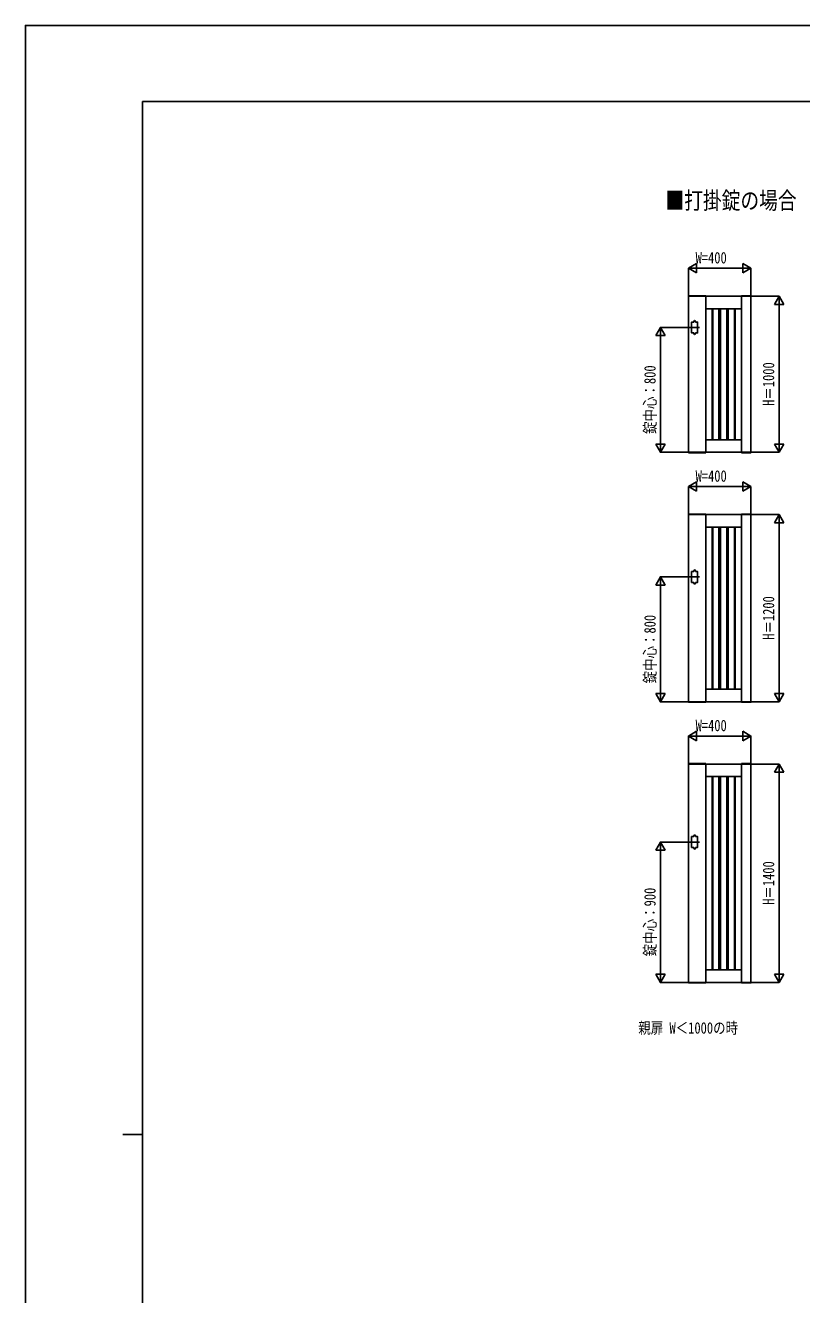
# Model space of a CAD drawing. Units: millimetres, scale not verified. Extents: x -10512 to 10512, y -7425 to 7425.
# Drawn here: x -10512 to -5538, y -715 to 7425 of the extents above; entities that cross this region are included whole.
import ezdxf
from ezdxf.enums import TextEntityAlignment as Align

# ---------------------------------------------------------------- set-up
doc = ezdxf.new("R2010")
doc.units = ezdxf.units.MM
doc.header["$LTSCALE"] = 30
for name, color, linetype in [('0-1_USER1', 3, 'Continuous'), ('0-2_YKK_A1', 4, 'Continuous'), ('0-3_YKK_D', 6, 'Continuous'), ('0-4_YKK_ZWAK', 7, 'Continuous')]:
    doc.layers.add(name, color=color, linetype=linetype)
doc.styles.add('ＭＳ ゴシック', font='')
doc.styles.get('ＭＳ ゴシック').set_extended_font_data('MS Gothic')

msp = doc.modelspace()

# ---------------------------------------------------------------- linework, layer by layer
at = {"layer": '0-2_YKK_A1'}
for p, q in [((-6262.82, 5690.05), (-6262.95, 5687.5)), ((-6262.95, 5687.5), (-6151.95, 5687.5)), ((-6262.45, 5687.5), (-6262.45, 4687.5)), ((-5862.45, 5687.5), (-6262.45, 5687.5)), ((-6261.82, 5691), (-6153.08, 5691)), ((-6152.45, 5687.5), (-6152.45, 4687.5)), ((-6152.08, 5690.05), (-6151.95, 5687.5)), ((-5922.82, 5690.05), (-5922.95, 5687.5)), ((-5861.95, 5687.5), (-5922.95, 5687.5)), ((-5922.45, 5687.5), (-5922.45, 4687.5)), ((-5863.08, 5691), (-5921.82, 5691)), ((-5862.45, 5687.5), (-5862.45, 4687.5)), ((-5862.08, 5690.05), (-5861.95, 5687.5)), ((-5922.45, 5607.5), (-6152.45, 5607.5)), ((-6152.45, 5598.4), (-6151.65, 5598.4)), ((-6151.65, 4767.5), (-6151.65, 5607.5)), ((-6111.65, 4767.5), (-6111.65, 5607.5)), ((-6111.65, 5598.4), (-6107.45, 5598.4)), ((-6107.45, 4767.5), (-6107.45, 5607.5)), ((-6067.45, 4767.5), (-6067.45, 5607.5)), ((-6067.45, 5598.4), (-6057.45, 5598.4)), ((-6057.45, 4767.5), (-6057.45, 5607.5)), ((-6017.45, 4767.5), (-6017.45, 5607.5)), ((-6017.45, 5598.4), (-6007.45, 5598.4)), ((-6007.45, 4767.5), (-6007.45, 5607.5)), ((-5967.45, 4767.5), (-5967.45, 5607.5)), ((-5967.45, 5598.4), (-5963.25, 5598.4)), ((-5963.25, 4767.5), (-5963.25, 5607.5)), ((-5923.25, 4767.5), (-5923.25, 5607.5)), ((-5923.25, 5598.4), (-5922.45, 5598.4)), ((-6191.95, 5487.5), (-6254.95, 5487.5)), ((-6228.45, 5522.5), (-6228.45, 5527.5)), ((-6218.45, 5522.5), (-6218.45, 5527.5)), ((-6228.45, 5452.5), (-6228.45, 5447.5)), ((-6218.45, 5452.5), (-6218.45, 5447.5)), ((-6152.45, 4776), (-6151.65, 4776)), ((-5922.45, 4767.5), (-6152.45, 4767.5)), ((-6111.65, 4776), (-6107.45, 4776)), ((-6067.45, 4776), (-6057.45, 4776)), ((-6017.45, 4776), (-6007.45, 4776)), ((-5967.45, 4776), (-5963.25, 4776)), ((-5923.25, 4776), (-5922.45, 4776)), ((-6262.95, 4687.5), (-6151.95, 4687.5)), ((-6262.82, 4684.95), (-6262.95, 4687.5)), ((-5862.45, 4687.5), (-6262.45, 4687.5)), ((-6261.82, 4684), (-6153.08, 4684)), ((-6152.08, 4684.95), (-6151.95, 4687.5)), ((-5861.95, 4687.5), (-5922.95, 4687.5)), ((-5922.82, 4684.95), (-5922.95, 4687.5)), ((-5863.08, 4684), (-5921.82, 4684)), ((-5862.08, 4684.95), (-5861.95, 4687.5)), ((-6262.82, 4290.05), (-6262.95, 4287.5)), ((-6262.95, 4287.5), (-6151.95, 4287.5)), ((-6262.45, 4287.5), (-6262.45, 3087.5)), ((-5862.45, 4287.5), (-6262.45, 4287.5)), ((-6261.82, 4291), (-6153.08, 4291)), ((-6152.45, 4287.5), (-6152.45, 3087.5)), ((-6152.08, 4290.05), (-6151.95, 4287.5)), ((-5922.82, 4290.05), (-5922.95, 4287.5)), ((-5861.95, 4287.5), (-5922.95, 4287.5)), ((-5922.45, 4287.5), (-5922.45, 3087.5)), ((-5863.08, 4291), (-5921.82, 4291)), ((-5862.45, 4287.5), (-5862.45, 3087.5)), ((-5862.08, 4290.05), (-5861.95, 4287.5)), ((-5922.45, 4207.5), (-6152.45, 4207.5)), ((-6152.45, 4198.4), (-6151.65, 4198.4)), ((-6151.65, 3167.5), (-6151.65, 4207.5)), ((-6111.65, 3167.5), (-6111.65, 4207.5)), ((-6111.65, 4198.4), (-6107.45, 4198.4)), ((-6107.45, 3167.5), (-6107.45, 4207.5)), ((-6067.45, 3167.5), (-6067.45, 4207.5)), ((-6067.45, 4198.4), (-6057.45, 4198.4)), ((-6057.45, 3167.5), (-6057.45, 4207.5)), ((-6017.45, 3167.5), (-6017.45, 4207.5)), ((-6017.45, 4198.4), (-6007.45, 4198.4)), ((-6007.45, 3167.5), (-6007.45, 4207.5)), ((-5967.45, 3167.5), (-5967.45, 4207.5)), ((-5967.45, 4198.4), (-5963.25, 4198.4)), ((-5963.25, 3167.5), (-5963.25, 4207.5)), ((-5923.25, 3167.5), (-5923.25, 4207.5)), ((-5923.25, 4198.4), (-5922.45, 4198.4)), ((-6228.45, 3922.5), (-6228.45, 3927.5)), ((-6218.45, 3922.5), (-6218.45, 3927.5)), ((-6191.95, 3887.5), (-6254.95, 3887.5)), ((-6228.45, 3852.5), (-6228.45, 3847.5)), ((-6218.45, 3852.5), (-6218.45, 3847.5)), ((-6152.45, 3176), (-6151.65, 3176)), ((-6111.65, 3176), (-6107.45, 3176)), ((-6067.45, 3176), (-6057.45, 3176)), ((-6017.45, 3176), (-6007.45, 3176)), ((-5967.45, 3176), (-5963.25, 3176)), ((-5923.25, 3176), (-5922.45, 3176)), ((-5922.45, 3167.5), (-6152.45, 3167.5)), ((-6262.95, 3087.5), (-6151.95, 3087.5)), ((-6262.82, 3084.95), (-6262.95, 3087.5)), ((-5862.45, 3087.5), (-6262.45, 3087.5)), ((-6261.82, 3084), (-6153.08, 3084)), ((-6152.08, 3084.95), (-6151.95, 3087.5)), ((-5861.95, 3087.5), (-5922.95, 3087.5)), ((-5922.82, 3084.95), (-5922.95, 3087.5)), ((-5863.08, 3084), (-5921.82, 3084)), ((-5862.08, 3084.95), (-5861.95, 3087.5)), ((-6262.82, 2690.05), (-6262.95, 2687.5)), ((-6262.95, 2687.5), (-6151.95, 2687.5)), ((-6262.45, 2687.5), (-6262.45, 1287.5)), ((-5862.45, 2687.5), (-6262.45, 2687.5)), ((-6261.82, 2691), (-6153.08, 2691)), ((-6152.45, 2687.5), (-6152.45, 1287.5)), ((-6152.08, 2690.05), (-6151.95, 2687.5)), ((-5922.82, 2690.05), (-5922.95, 2687.5)), ((-5861.95, 2687.5), (-5922.95, 2687.5)), ((-5922.45, 2687.5), (-5922.45, 1287.5)), ((-5863.08, 2691), (-5921.82, 2691)), ((-5862.45, 2687.5), (-5862.45, 1287.5)), ((-5862.08, 2690.05), (-5861.95, 2687.5)), ((-5922.45, 2607.5), (-6152.45, 2607.5)), ((-6151.65, 1367.5), (-6151.65, 2607.5)), ((-6111.65, 1367.5), (-6111.65, 2607.5)), ((-6107.45, 1367.5), (-6107.45, 2607.5)), ((-6067.45, 1367.5), (-6067.45, 2607.5)), ((-6057.45, 1367.5), (-6057.45, 2607.5)), ((-6017.45, 1367.5), (-6017.45, 2607.5)), ((-6007.45, 1367.5), (-6007.45, 2607.5)), ((-5967.45, 1367.5), (-5967.45, 2607.5)), ((-5963.25, 1367.5), (-5963.25, 2607.5)), ((-5923.25, 1367.5), (-5923.25, 2607.5)), ((-6152.45, 2598.4), (-6151.65, 2598.4)), ((-6111.65, 2598.4), (-6107.45, 2598.4)), ((-6067.45, 2598.4), (-6057.45, 2598.4)), ((-6017.45, 2598.4), (-6007.45, 2598.4)), ((-5967.45, 2598.4), (-5963.25, 2598.4)), ((-5923.25, 2598.4), (-5922.45, 2598.4)), ((-6228.45, 2222.5), (-6228.45, 2227.5)), ((-6218.45, 2222.5), (-6218.45, 2227.5)), ((-6191.95, 2187.5), (-6254.95, 2187.5)), ((-6228.45, 2152.5), (-6228.45, 2147.5)), ((-6218.45, 2152.5), (-6218.45, 2147.5)), ((-6152.45, 1376), (-6151.65, 1376)), ((-5922.45, 1367.5), (-6152.45, 1367.5)), ((-6111.65, 1376), (-6107.45, 1376)), ((-6067.45, 1376), (-6057.45, 1376)), ((-6017.45, 1376), (-6007.45, 1376)), ((-5967.45, 1376), (-5963.25, 1376)), ((-5923.25, 1376), (-5922.45, 1376)), ((-6262.95, 1287.5), (-6151.95, 1287.5)), ((-6262.82, 1284.95), (-6262.95, 1287.5)), ((-5862.45, 1287.5), (-6262.45, 1287.5)), ((-6261.82, 1284), (-6153.08, 1284)), ((-6152.08, 1284.95), (-6151.95, 1287.5)), ((-5861.95, 1287.5), (-5922.95, 1287.5)), ((-5922.82, 1284.95), (-5922.95, 1287.5)), ((-5863.08, 1284), (-5921.82, 1284)), ((-5862.08, 1284.95), (-5861.95, 1287.5))]:
    msp.add_line(p, q, dxfattribs=at)
for points in [[(-6228.45, 5522.5), (-6242.45, 5522.5), (-6242.45, 5452.5), (-6228.45, 5452.5)], [(-6218.45, 5452.5), (-6204.45, 5452.5), (-6204.45, 5522.5), (-6218.45, 5522.5)], [(-6228.45, 3922.5), (-6242.45, 3922.5), (-6242.45, 3852.5), (-6228.45, 3852.5)], [(-6218.45, 3852.5), (-6204.45, 3852.5), (-6204.45, 3922.5), (-6218.45, 3922.5)], [(-6228.45, 2222.5), (-6242.45, 2222.5), (-6242.45, 2152.5), (-6228.45, 2152.5)], [(-6218.45, 2152.5), (-6204.45, 2152.5), (-6204.45, 2222.5), (-6218.45, 2222.5)]]:
    msp.add_lwpolyline(points, dxfattribs=at)
for centre, radius, start, end in [((-6261.82, 5690), 1, 90, 177), ((-6153.08, 5690), 1, 3, 90), ((-5921.82, 5690), 1, 90, 177), ((-5863.08, 5690), 1, 3, 90), ((-6223.45, 5527.5), 5, 0, 180), ((-6223.45, 5447.5), 5, 180, 0), ((-6261.82, 4685), 1, 183, 270), ((-6153.08, 4685), 1, 270, 357), ((-5921.82, 4685), 1, 183, 270), ((-5863.08, 4685), 1, 270, 357), ((-6261.82, 4290), 1, 90, 177), ((-6153.08, 4290), 1, 3, 90), ((-5921.82, 4290), 1, 90, 177), ((-5863.08, 4290), 1, 3, 90), ((-6223.45, 3927.5), 5, 0, 180), ((-6223.45, 3847.5), 5, 180, 0), ((-6261.82, 3085), 1, 183, 270), ((-6153.08, 3085), 1, 270, 357), ((-5921.82, 3085), 1, 183, 270), ((-5863.08, 3085), 1, 270, 357), ((-6261.82, 2690), 1, 90, 177), ((-6153.08, 2690), 1, 3, 90), ((-5921.82, 2690), 1, 90, 177), ((-5863.08, 2690), 1, 3, 90), ((-6223.45, 2227.5), 5, 0, 180), ((-6223.45, 2147.5), 5, 180, 0), ((-6261.82, 1285), 1, 183, 270), ((-6153.08, 1285), 1, 270, 357), ((-5921.82, 1285), 1, 183, 270), ((-5863.08, 1285), 1, 270, 357)]:
    msp.add_arc(centre, radius, start, end, dxfattribs=at)
at = {"layer": '0-3_YKK_D'}
for p, q in [((-6262.45, 5867.5), (-6210.49, 5897.5)), ((-6262.45, 5689.5), (-6262.45, 5868.5)), ((-6262.45, 5867.5), (-6210.49, 5837.5)), ((-6262.45, 5867.5), (-6158.53, 5867.5)), ((-6210.49, 5837.5), (-6210.49, 5897.5)), ((-6202.45, 5867.5), (-5922.45, 5867.5)), ((-5862.45, 5867.5), (-5966.37, 5867.5)), ((-5862.45, 5867.5), (-5914.41, 5897.5)), ((-5914.41, 5897.5), (-5914.41, 5837.5)), ((-5862.45, 5867.5), (-5914.41, 5837.5)), ((-5862.45, 5689.5), (-5862.45, 5868.5)), ((-5860.45, 5687.5), (-5681.45, 5687.5)), ((-5682.45, 5687.5), (-5712.45, 5635.54)), ((-5712.45, 5635.54), (-5652.45, 5635.54)), ((-5682.45, 5687.5), (-5652.45, 5635.54)), ((-5682.45, 5687.5), (-5682.45, 5583.58)), ((-5682.45, 5627.5), (-5682.45, 4747.5)), ((-6442.45, 5487.5), (-6472.45, 5435.54)), ((-6256.95, 5487.5), (-6443.45, 5487.5)), ((-6442.45, 5487.5), (-6412.45, 5435.54)), ((-6442.45, 5487.5), (-6442.45, 5383.58)), ((-6472.45, 5435.54), (-6412.45, 5435.54)), ((-6442.45, 5427.5), (-6442.45, 4747.5)), ((-6442.45, 4687.5), (-6472.45, 4739.46)), ((-6412.45, 4739.46), (-6472.45, 4739.46)), ((-6442.45, 4687.5), (-6442.45, 4791.42)), ((-6442.45, 4687.5), (-6412.45, 4739.46)), ((-5682.45, 4687.5), (-5712.45, 4739.46)), ((-5652.45, 4739.46), (-5712.45, 4739.46)), ((-5682.45, 4687.5), (-5682.45, 4791.42)), ((-5682.45, 4687.5), (-5652.45, 4739.46)), ((-6264.45, 4687.5), (-6443.45, 4687.5)), ((-5860.45, 4687.5), (-5681.45, 4687.5)), ((-6262.45, 4467.5), (-6210.49, 4497.5)), ((-6210.49, 4437.5), (-6210.49, 4497.5)), ((-5862.45, 4467.5), (-5914.41, 4497.5)), ((-5914.41, 4497.5), (-5914.41, 4437.5)), ((-6262.45, 4289.5), (-6262.45, 4468.5)), ((-6262.45, 4467.5), (-6210.49, 4437.5)), ((-6262.45, 4467.5), (-6158.53, 4467.5)), ((-6202.45, 4467.5), (-5922.45, 4467.5)), ((-5862.45, 4467.5), (-5966.37, 4467.5)), ((-5862.45, 4467.5), (-5914.41, 4437.5)), ((-5862.45, 4289.5), (-5862.45, 4468.5)), ((-5860.45, 4287.5), (-5681.45, 4287.5)), ((-5682.45, 4287.5), (-5712.45, 4235.54)), ((-5712.45, 4235.54), (-5652.45, 4235.54)), ((-5682.45, 4287.5), (-5652.45, 4235.54)), ((-5682.45, 4287.5), (-5682.45, 4183.58)), ((-5682.45, 4227.5), (-5682.45, 3147.5)), ((-6442.45, 3887.5), (-6472.45, 3835.54)), ((-6472.45, 3835.54), (-6412.45, 3835.54)), ((-6256.95, 3887.5), (-6443.45, 3887.5)), ((-6442.45, 3887.5), (-6412.45, 3835.54)), ((-6442.45, 3887.5), (-6442.45, 3783.58)), ((-6442.45, 3827.5), (-6442.45, 3147.5)), ((-6442.45, 3087.5), (-6442.45, 3191.42)), ((-5682.45, 3087.5), (-5682.45, 3191.42)), ((-6442.45, 3087.5), (-6472.45, 3139.46)), ((-6412.45, 3139.46), (-6472.45, 3139.46)), ((-6442.45, 3087.5), (-6412.45, 3139.46)), ((-5682.45, 3087.5), (-5712.45, 3139.46)), ((-5652.45, 3139.46), (-5712.45, 3139.46)), ((-5682.45, 3087.5), (-5652.45, 3139.46)), ((-6264.45, 3087.5), (-6443.45, 3087.5)), ((-5860.45, 3087.5), (-5681.45, 3087.5)), ((-6262.45, 2867.5), (-6210.49, 2897.5)), ((-6262.45, 2689.5), (-6262.45, 2868.5)), ((-6262.45, 2867.5), (-6210.49, 2837.5)), ((-6262.45, 2867.5), (-6158.53, 2867.5)), ((-6210.49, 2837.5), (-6210.49, 2897.5)), ((-6202.45, 2867.5), (-5922.45, 2867.5)), ((-5862.45, 2867.5), (-5966.37, 2867.5)), ((-5862.45, 2867.5), (-5914.41, 2897.5)), ((-5914.41, 2897.5), (-5914.41, 2837.5)), ((-5862.45, 2867.5), (-5914.41, 2837.5)), ((-5862.45, 2689.5), (-5862.45, 2868.5)), ((-5860.45, 2687.5), (-5681.45, 2687.5)), ((-5682.45, 2687.5), (-5712.45, 2635.54)), ((-5682.45, 2687.5), (-5652.45, 2635.54)), ((-5682.45, 2687.5), (-5682.45, 2583.58)), ((-5712.45, 2635.54), (-5652.45, 2635.54)), ((-5682.45, 2627.5), (-5682.45, 1347.5)), ((-6442.45, 2187.5), (-6472.45, 2135.54)), ((-6472.45, 2135.54), (-6412.45, 2135.54)), ((-6256.95, 2187.5), (-6443.45, 2187.5)), ((-6442.45, 2187.5), (-6412.45, 2135.54)), ((-6442.45, 2187.5), (-6442.45, 2083.58)), ((-6442.45, 2127.5), (-6442.45, 1347.5)), ((-6442.45, 1287.5), (-6442.45, 1391.42)), ((-5682.45, 1287.5), (-5682.45, 1391.42)), ((-6442.45, 1287.5), (-6472.45, 1339.46)), ((-6412.45, 1339.46), (-6472.45, 1339.46)), ((-6442.45, 1287.5), (-6412.45, 1339.46)), ((-5682.45, 1287.5), (-5712.45, 1339.46)), ((-5652.45, 1339.46), (-5712.45, 1339.46)), ((-5682.45, 1287.5), (-5652.45, 1339.46)), ((-6264.45, 1287.5), (-6443.45, 1287.5)), ((-5860.45, 1287.5), (-5681.45, 1287.5))]:
    msp.add_line(p, q, dxfattribs=at)
at = {"layer": '0-4_YKK_ZWAK'}
for p, q in [((9737.55, 6937.5), (-9762.45, 6937.5)), ((-9762.45, -6312.5), (-9762.45, 6937.5)), ((-9887.45, 312.5), (-9762.45, 312.5))]:
    msp.add_line(p, q, dxfattribs=at)
msp.add_lwpolyline([(-10512.5, -7425), (10512.5, -7425), (10512.5, 7425), (-10512.5, 7425)], close=True, dxfattribs=at)

# ---------------------------------------------------------------- texts
at = {"layer": '0-1_USER1', "style": 'ＭＳ ゴシック', "width": 0.8}
for s, height, p in [('■打掛錠の場合', 110, (-6410.16, 6213.91)), ('親扉 W＜1000の時', 73.31, (-6584.55, 936.78))]:
    msp.add_text(s, height=height, dxfattribs=at).set_placement(p, align=Align.BOTTOM_LEFT)
at = {"layer": '0-3_YKK_D', "style": 'ＭＳ ゴシック', "width": 0.8}
for p in [(-6217.12, 5876.5), (-6217.12, 4476.5), (-6217.12, 2876.5)]:
    msp.add_text('W=400', height=73.31, dxfattribs=at).set_placement(p, align=Align.BOTTOM_LEFT)
for s, p in [('錠中心：800', (-6451.45, 4804.83)), ('H＝1000', (-5691.45, 4984.83)), ('H＝1200', (-5691.45, 3484.83)), ('錠中心：800', (-6451.45, 3204.83)), ('H＝1400', (-5691.45, 1784.83)), ('錠中心：900', (-6451.45, 1454.83))]:
    msp.add_text(s, height=73.31, rotation=90, dxfattribs=at).set_placement(p, align=Align.BOTTOM_LEFT)

doc.saveas('drawing.dxf')
